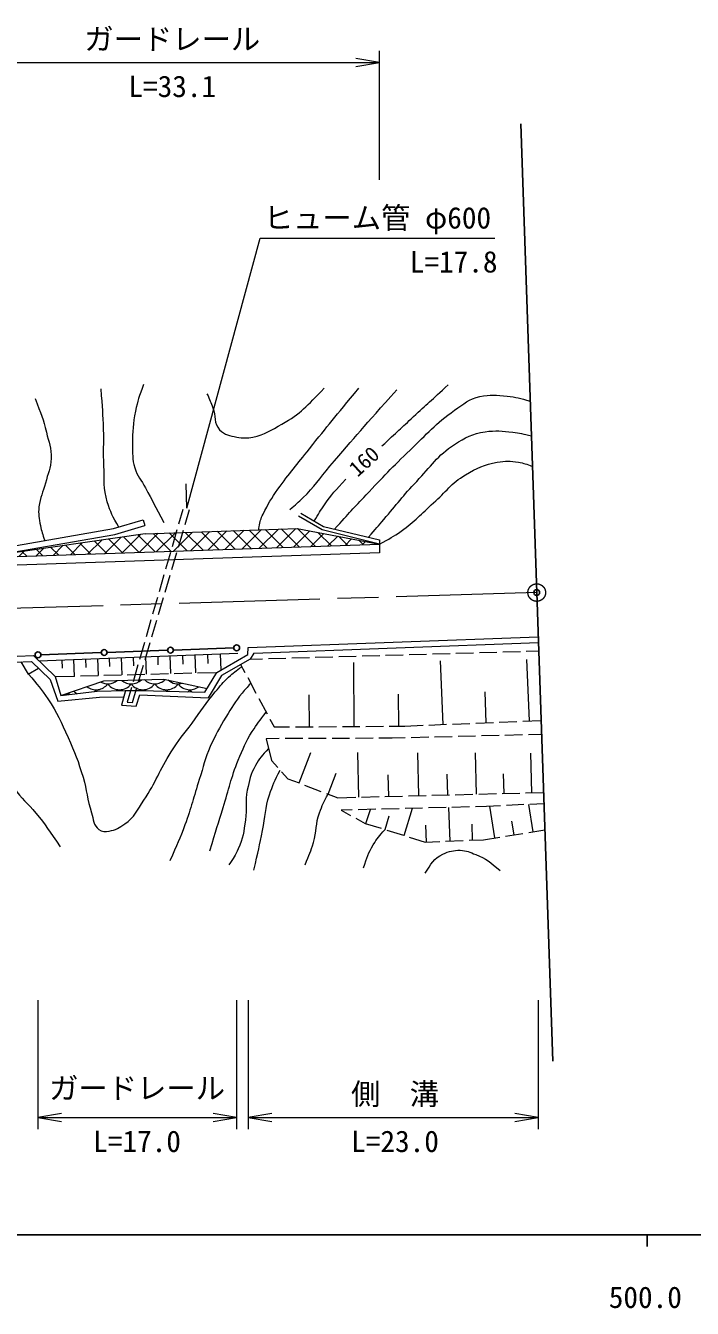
# Model space of a CAD drawing. Units: millimetres, scale not verified. Extents: x 40000 to 680000, y 20000 to 380000.
# Drawn here: x 515000 to 571853, y 198715 to 308144 of the extents above; entities that cross this region are included whole.
import ezdxf
from ezdxf.enums import TextEntityAlignment as Align

# ---------------------------------------------------------------- set-up
doc = ezdxf.new("R2010")
doc.units = ezdxf.units.MM
doc.header["$LTSCALE"] = 1000
doc.header["$PDMODE"] = 32
doc.header["$PDSIZE"] = 500
doc.linetypes.add('CHAIN', pattern=[18.5, 12, -1.5, 3.5, -1.5])
for name, color, linetype, lineweight in [('M-BMK', 2, 'CHAIN', 13), ('M-BMK-OTRS', 5, 'Continuous', 25), ('M-STR-HTXT', 7, 'Continuous', 13), ('M-STR-STRC', 7, 'Continuous', 25), ('M-TTL-BAND', 7, 'Continuous', 25), ('M-WORK', 1, 'Continuous', 13)]:
    doc.layers.add(name, color=color, linetype=linetype, lineweight=lineweight)
doc.layers.add('M-OTRS', color=6, linetype='Continuous')
doc.styles.add('ＭＳ ゴシック', font='')
doc.styles.get('ＭＳ ゴシック').set_extended_font_data('MS Gothic')

# ---------------------------------------------------------------- blocks, each defined once
blk = doc.blocks.new('open_arrow')
at = {"color": 0, "linetype": 'Continuous', "lineweight": -2}
blk.add_lwpolyline([(7.5, 1.25), (0, 0), (7.5, -1.25)], dxfattribs=at)

msp = doc.modelspace()

# ---------------------------------------------------------------- hatches: boundary and pattern name
at = {"layer": 'M-WORK'}
h = msp.add_hatch(dxfattribs=at)
h.set_pattern_fill('USER', color=256, style=0, pattern_type=2)
h.set_pattern_definition([(45, (545172, 263906), (-707.107, 707.107), []), (135, (545172, 263906), (-707.107, -707.107), [])])
h.paths.add_polyline_path([(545172, 263906), (538143, 265256), (525192, 264794), (511932, 262884), (511933, 262763)])

# ---------------------------------------------------------------- linework, layer by layer
at = {"layer": 'M-BMK'}
msp.add_line((558583, 259779), (458629, 256749), dxfattribs=at)
msp.add_circle((558583, 259779), 750, dxfattribs=at)
at = {"layer": 'M-BMK-OTRS'}
for p, q in [((558583, 259779), (557221, 299756)), ((559944, 219802), (558583, 259779))]:
    msp.add_line(p, q, dxfattribs=at)
at = {"layer": 'M-OTRS'}
msp.add_point((558583, 259779), dxfattribs=at)
at = {"layer": 'M-STR-HTXT'}
for p, q in [((545172, 295000), (545172, 306000)), ((510000, 305000), (545172, 305000)), ((528733, 266968), (528679, 269056)), ((516050, 225000), (516050, 214000)), ((532993, 225000), (532993, 214000)), ((533977, 225000), (533977, 214000)), ((558711, 225000), (558711, 214000)), ((516050, 215000), (532993, 215000)), ((533977, 215000), (558711, 215000))]:
    msp.add_line(p, q, dxfattribs=at)
msp.add_lwpolyline([(528733, 266968), (535000, 290000), (555000, 290000)], dxfattribs=at)
at = {"layer": 'M-STR-STRC'}
for p, q in [((527595, 254875), (532743, 255055)), ((516299, 254478), (521447, 254659)), ((521947, 254676), (527095, 254857))]:
    msp.add_line(p, q, dxfattribs=at)
for centre in [(527345, 254866), (532993, 255064), (516050, 254469), (521697, 254668)]:
    msp.add_circle(centre, 250, dxfattribs=at)
at = {"layer": 'M-TTL-BAND'}
for p, q in [((40000, 205000), (579000, 205000)), ((568000, 205000), (568000, 204000))]:
    msp.add_line(p, q, dxfattribs=at)
at = {"layer": 'M-WORK'}
for p, q in [((522495, 265235), (525026, 265980)), ((525026, 265980), (525167, 265501)), ((528405, 266878), (528041, 265613)), ((528597, 265582), (528976, 266866)), ((540288, 265121), (538263, 266305)), ((538453, 266554), (540395, 265429)), ((511368, 263287), (522495, 265235)), ((522609, 264747), (525167, 265501)), ((525192, 264794), (538143, 265256)), ((527902, 265132), (527487, 263691)), ((528030, 263664), (528455, 265102)), ((538143, 265256), (545172, 263906)), ((545172, 263906), (540288, 265121)), ((540395, 265429), (545178, 264280)), ((525192, 264794), (511577, 262833)), ((511577, 262833), (522609, 264747)), ((511933, 262763), (545172, 263906)), ((545178, 264280), (545172, 263906)), ((545172, 263906), (545172, 263160)), ((545172, 263160), (511942, 262041)), ((527348, 263210), (526933, 261769)), ((527464, 261745), (527888, 263184)), ((526794, 261289), (526379, 259847)), ((526897, 259827), (527322, 261266)), ((526240, 259367), (525825, 257926)), ((526330, 257909), (526755, 259348)), ((525686, 257445), (525271, 256004)), ((525764, 255991), (526189, 257430)), ((525132, 255524), (524717, 254082)), ((525197, 254073), (525622, 255512)), ((533959, 254508), (533977, 255094)), ((533977, 255094), (558711, 256017)), ((534463, 254612), (558730, 255517)), ((494425, 253093), (515503, 253907)), ((514278, 254360), (515665, 254414)), ((515503, 253907), (517081, 252376)), ((515665, 254414), (517521, 252614)), ((516124, 253968), (533100, 254611)), ((518079, 254042), (518107, 253318)), ((519093, 254081), (519148, 252632)), ((520107, 254119), (520134, 253395)), ((521121, 254158), (521175, 252709)), ((522134, 254196), (522162, 253472)), ((523148, 254234), (523204, 252762)), ((524179, 254273), (524207, 253537)), ((525209, 254312), (525266, 252816)), ((526257, 254352), (526285, 253604)), ((527304, 254392), (527362, 252871)), ((528369, 254432), (528398, 253672)), ((529434, 254472), (529493, 252926)), ((530516, 254513), (530546, 253740)), ((531316, 252974), (533959, 254508)), ((531581, 254554), (531634, 253158)), ((534137, 254099), (531704, 252714)), ((534463, 254612), (534137, 254099)), ((534137, 254099), (535199, 254129)), ((535699, 254144), (537198, 254186)), ((537698, 254201), (539198, 254243)), ((539697, 254258), (541197, 254300)), ((541697, 254314), (543196, 254357)), ((543696, 254371), (545195, 254414)), ((545695, 254428), (547194, 254471)), ((547694, 254485), (549194, 254528)), ((549693, 254542), (551193, 254585)), ((550614, 248527), (550390, 253944)), ((551693, 254599), (553192, 254642)), ((553692, 254656), (555191, 254699)), ((555691, 254713), (557190, 254756)), ((557690, 254770), (558752, 254800)), ((557955, 248831), (557738, 254075)), ((515229, 252829), (514611, 253873)), ((515215, 252820), (516090, 253338)), ((523669, 252774), (525169, 252813)), ((524578, 253602), (524163, 252160)), ((524631, 252155), (525056, 253594)), ((525668, 252826), (527168, 252865)), ((527668, 252879), (529167, 252918)), ((529667, 252931), (531316, 252974)), ((530286, 251269), (531316, 252974)), ((533333, 253641), (533697, 252961)), ((543027, 248360), (542987, 253813)), ((517081, 252376), (517733, 250505)), ((517521, 252614), (519171, 252657)), ((517521, 252614), (518001, 250989)), ((518001, 250989), (521677, 252241)), ((519670, 252670), (521170, 252709)), ((521670, 252722), (523169, 252761)), ((521677, 252241), (526792, 252401)), ((526792, 252401), (530478, 251586)), ((531704, 252714), (530556, 250812)), ((533932, 252520), (534639, 251197)), ((517733, 250505), (521282, 250860)), ((518001, 250989), (521086, 251357)), ((521086, 251357), (523502, 251428)), ((521282, 250860), (523307, 250896)), ((523502, 251428), (523164, 250167)), ((523502, 251428), (524781, 251428)), ((524024, 251680), (523660, 250415)), ((524110, 250391), (524489, 251676)), ((524425, 250096), (524745, 251056)), ((524745, 251056), (530556, 250812)), ((524781, 251428), (530286, 251269)), ((534875, 250756), (535582, 249433)), ((539210, 248332), (539190, 251059)), ((546822, 248387), (546802, 251098)), ((554285, 248679), (554176, 251301)), ((523164, 250167), (524425, 250096)), ((523660, 250415), (524110, 250391)), ((535817, 248992), (536181, 248311)), ((547330, 248391), (548896, 248456)), ((549395, 248476), (550894, 248539)), ((551394, 248559), (552892, 248621)), ((553392, 248642), (554891, 248704)), ((555390, 248725), (556889, 248787)), ((557389, 248808), (558954, 248873)), ((536626, 247316), (535502, 247312)), ((535502, 247312), (535968, 245447)), ((536181, 248311), (537506, 248320)), ((538626, 247323), (537126, 247318)), ((538006, 248324), (539506, 248335)), ((540626, 247331), (539126, 247325)), ((540006, 248338), (541506, 248349)), ((542626, 247338), (541126, 247333)), ((542006, 248353), (543506, 248363)), ((544626, 247346), (543126, 247340)), ((544006, 248367), (545506, 248378)), ((546251, 247352), (545126, 247348)), ((546005, 248381), (547330, 248391)), ((547375, 247380), (546251, 247352)), ((549374, 247431), (547875, 247393)), ((551374, 247481), (549874, 247443)), ((553373, 247532), (551873, 247494)), ((555372, 247582), (553873, 247544)), ((557372, 247633), (555872, 247595)), ((558995, 247674), (557871, 247646)), ((535968, 245447), (536494, 244860)), ((538310, 243537), (539305, 246148)), ((543412, 242323), (543313, 246132)), ((548531, 242456), (548436, 246112)), ((553446, 242583), (553355, 246093)), ((558164, 242705), (558077, 246075)), ((536827, 244488), (537353, 243902)), ((540802, 242587), (541481, 244367)), ((545971, 242389), (545924, 244218)), ((550988, 242519), (550943, 244274)), ((555805, 242644), (555761, 244329)), ((537353, 243902), (538316, 243534)), ((538784, 243356), (540185, 242822)), ((540652, 242644), (541616, 242277)), ((541616, 242277), (543142, 242316)), ((543642, 242329), (545141, 242368)), ((545641, 242381), (547141, 242420)), ((547640, 242433), (549140, 242471)), ((549640, 242484), (551139, 242523)), ((551639, 242536), (553139, 242575)), ((553638, 242588), (555138, 242626)), ((555638, 242639), (557137, 242678)), ((557637, 242691), (559163, 242731)), ((542855, 241235), (541909, 241211)), ((541909, 241211), (542709, 240772)), ((544854, 241287), (543354, 241248)), ((544022, 240069), (544400, 241277)), ((546853, 241339), (545354, 241300)), ((547266, 239055), (547990, 241372)), ((548853, 241390), (547353, 241352)), ((550852, 241442), (549352, 241403)), ((551206, 238579), (551091, 241454)), ((552851, 241493), (551352, 241455)), ((554297, 241531), (553351, 241506)), ((555498, 241589), (554297, 241531)), ((555019, 238848), (554586, 241547)), ((557496, 241685), (555997, 241613)), ((558285, 239372), (557911, 241705)), ((559196, 241767), (557995, 241709)), ((543147, 240531), (543947, 240092)), ((543947, 240092), (545311, 239666)), ((545644, 239562), (546006, 240720)), ((549194, 238499), (549137, 239936)), ((553118, 238656), (553064, 240022)), ((556652, 239110), (556465, 240277)), ((545788, 239517), (547220, 239069)), ((547697, 238920), (549062, 238494)), ((550810, 238564), (552309, 238624)), ((552808, 238644), (554057, 238693)), ((554057, 238693), (555430, 238914)), ((555924, 238993), (557405, 239231)), ((557899, 239310), (559272, 239531)), ((549062, 238494), (550310, 238544))]:
    msp.add_line(p, q, dxfattribs=at)
for centre, start, end in [((521001, 252739), 232.27782, 323.1301), ((522001, 253239), 241.04698, 309.62), ((523001, 252739), 216.8699, 323.1301), ((524001, 253239), 229.50918, 314.07064), ((525001, 252739), 216.8699, 323.1301), ((526001, 253239), 225.41067, 316.33858), ((527001, 252739), 216.8699, 323.1301), ((528001, 253239), 227.22843, 287.83301), ((529001, 252739), 216.8699, 307.32429), ((518001, 252239), 283.62053, 307.6156), ((520001, 252239), 224.32449, 240.24832), ((520001, 252239), 313.3722, 323.1301), ((522001, 252239), 216.8699, 224.80618), ((522001, 252239), 317.6385, 323.1301), ((524001, 252239), 216.8699, 222.1635), ((524001, 252239), 318.71877, 323.1301), ((526001, 252239), 216.8699, 221.48796), ((526001, 252239), 315.39262, 323.1301), ((528001, 252239), 216.8699, 225.00543), ((528001, 252239), 311.87515, 323.1301), ((530001, 252239), 216.8699, 228.76782)]:
    msp.add_arc(centre, 1250, start, end, dxfattribs=at)
for points, knots in [([(522951, 265369), (522417, 266267), (522235, 266634), (521963, 267517), (521610, 268666), (521727, 269380), (521670, 270581), (521613, 271797), (521683, 272481), (521644, 273698), (521600, 275052), (521561, 275503), (521431, 277161)], [0, 0, 0, 0, 1, 1, 1, 2, 2, 2, 3, 3, 3, 4, 4, 4, 4]), ([(525054, 277534), (524668, 276509), (524550, 276159), (524361, 275243), (524140, 274169), (524114, 273542), (524121, 272446), (524126, 271652), (524073, 271180), (524308, 270421), (524531, 269701), (524860, 269382), (525214, 268716), (525827, 267561), (526019, 267200), (526785, 265759)], [0, 0, 0, 0, 1, 1, 1, 2, 2, 2, 3, 3, 3, 4, 4, 4, 5, 5, 5, 5]), ([(530460, 276742), (530722, 276191), (530792, 276024), (530975, 275552), (531251, 274835), (531012, 274224), (531543, 273669), (531970, 273222), (532391, 273159), (532999, 273047), (533532, 272950), (533853, 272947), (534385, 273047), (535422, 273244), (535930, 273636), (536853, 274149), (538467, 275044), (538972, 275695), (540459, 277203)], [0, 0, 0, 0, 1, 1, 1, 2, 2, 2, 3, 3, 3, 4, 4, 4, 5, 5, 5, 6, 6, 6, 6]), ([(534879, 265139), (534888, 265259), (534897, 265297), (534913, 265397), (534982, 265835), (535050, 266085), (535250, 266480), (535686, 267338), (535954, 267811), (536511, 268594), (537501, 269983), (538136, 270702), (539193, 272040), (540808, 274082), (541347, 274720), (543403, 277208)], [0, 0, 0, 0, 1, 1, 1, 2, 2, 2, 3, 3, 3, 4, 4, 4, 5, 5, 5, 5]), ([(537528, 266878), (538071, 267313), (538224, 267464), (538647, 267864), (539651, 268811), (540040, 269506), (540938, 270554), (543140, 273125), (543858, 273923), (546639, 277081)], [0, 0, 0, 0, 1, 1, 1, 2, 2, 2, 3, 3, 3, 3]), ([(545387, 272286), (546694, 273507), (547024, 273815), (548078, 274790), (549229, 275856), (549594, 276188), (551035, 277508)], [0, 0, 0, 0, 1, 1, 1, 2, 2, 2, 2]), ([(515809, 276335), (516318, 275016), (516495, 274611), (516768, 273458), (516973, 272594), (517206, 272107), (517168, 271220), (517132, 270378), (516896, 269933), (516689, 269116), (516486, 268321), (516215, 267907), (516129, 267091), (516063, 266468), (516140, 266107), (516262, 265493), (516364, 264981), (516426, 264786), (516633, 264209)], [0, 0, 0, 0, 1, 1, 1, 2, 2, 2, 3, 3, 3, 4, 4, 4, 5, 5, 5, 6, 6, 6, 6]), ([(541347, 265200), (542629, 266615), (542968, 266981), (544029, 268103), (545469, 269628), (546265, 270495), (547785, 271940), (549227, 273310), (549947, 274201), (551581, 275336), (552367, 275882), (552802, 276304), (553739, 276495), (554626, 276676), (555157, 276639), (556057, 276535), (556840, 276445), (557150, 276363), (558027, 276097)], [0, 0, 0, 0, 1, 1, 1, 2, 2, 2, 3, 3, 3, 4, 4, 4, 5, 5, 5, 6, 6, 6, 6]), ([(544248, 264504), (544879, 265245), (545039, 265432), (545547, 266025), (546634, 267295), (547196, 268048), (548344, 269262), (549558, 270545), (550100, 271457), (551581, 272419), (552502, 273018), (553091, 273346), (554179, 273498), (555091, 273626), (555623, 273579), (556536, 273458), (557165, 273375), (557403, 273329), (558128, 273141)], [0, 0, 0, 0, 1, 1, 1, 2, 2, 2, 3, 3, 3, 4, 4, 4, 5, 5, 5, 6, 6, 6, 6]), ([(545172, 263906), (546057, 264376), (546327, 264550), (547026, 265026), (548205, 265830), (548710, 266483), (549783, 267424), (550847, 268357), (551277, 269110), (552500, 269822), (553488, 270396), (554090, 270723), (555218, 270901), (555912, 271010), (556326, 271031), (557016, 270901), (557497, 270809), (557697, 270749), (558216, 270537)], [0, 0, 0, 0, 1, 1, 1, 2, 2, 2, 3, 3, 3, 4, 4, 4, 5, 5, 5, 6, 6, 6, 6]), ([(539614, 265881), (539993, 266551), (540122, 266747), (540485, 267277), (541111, 268193), (541406, 268477), (542297, 269462)], [0, 0, 0, 0, 1, 1, 1, 2, 2, 2, 2]), ([(515229, 252829), (516052, 251895), (516301, 251577), (516892, 250705), (517704, 249509), (518016, 248746), (518611, 247428), (519194, 246137), (519491, 245392), (519890, 244032), (520232, 242862), (520241, 242157), (520609, 240995), (520794, 240408), (520764, 239935), (521248, 239556), (521521, 239343), (521784, 239386), (522127, 239436), (522687, 239518), (522977, 239720), (523446, 240036), (524294, 240606), (524510, 241229), (525084, 242074), (526123, 243599), (526421, 244627), (527402, 246190), (528034, 247196), (528493, 247689), (529196, 248647), (529963, 249691), (530350, 250310), (531173, 251311), (531594, 251821), (531822, 252119), (532310, 252566), (532723, 252943), (532891, 253070), (533433, 253454)], [0, 0, 0, 0, 1, 1, 1, 2, 2, 2, 3, 3, 3, 4, 4, 4, 5, 5, 5, 6, 6, 6, 7, 7, 7, 8, 8, 8, 9, 9, 9, 10, 10, 10, 11, 11, 11, 12, 12, 12, 13, 13, 13, 13]), ([(534196, 252025), (533835, 251657), (533735, 251535), (533459, 251204), (532841, 250466), (532584, 249981), (532079, 249162), (531498, 248218), (531196, 247670), (530747, 246657), (530276, 245594), (530165, 244939), (529806, 243833), (529316, 242325), (529140, 241446), (528580, 239962), (528121, 238743), (527941, 238326), (527284, 236889)], [0, 0, 0, 0, 1, 1, 1, 2, 2, 2, 3, 3, 3, 4, 4, 4, 5, 5, 5, 6, 6, 6, 6]), ([(512188, 251030), (512457, 249735), (512526, 249385), (512708, 248325), (512932, 247020), (512792, 246232), (513187, 244968), (513427, 244202), (513588, 243764), (514026, 243090), (514624, 242172), (515177, 241825), (515865, 240972), (516735, 239893), (516997, 239487), (517943, 238095)], [0, 0, 0, 0, 1, 1, 1, 2, 2, 2, 3, 3, 3, 4, 4, 4, 5, 5, 5, 5]), ([(530712, 237759), (531259, 239557), (531398, 240012), (531848, 241454), (532340, 243027), (532507, 243949), (533127, 245476), (533528, 246464), (533762, 247023), (534326, 247927), (534745, 248598), (534920, 248841), (535507, 249573)], [0, 0, 0, 0, 1, 1, 1, 2, 2, 2, 3, 3, 3, 4, 4, 4, 4]), ([(535714, 246463), (535154, 245885), (534945, 245643), (534592, 245023), (534164, 244271), (534070, 243767), (533900, 242919), (533704, 241948), (533883, 241368), (533740, 240388), (533596, 239401), (533549, 238814), (533127, 237910), (532867, 237352), (532740, 237124), (532328, 236552)], [0, 0, 0, 0, 1, 1, 1, 2, 2, 2, 3, 3, 3, 4, 4, 4, 5, 5, 5, 5]), ([(534459, 236099), (534834, 237731), (534933, 238156), (535205, 239482), (535448, 240666), (535404, 241375), (535791, 242519), (536078, 243368), (536223, 243695), (536706, 244624)], [0, 0, 0, 0, 1, 1, 1, 2, 2, 2, 3, 3, 3, 3]), ([(538822, 236565), (539200, 237417), (539309, 237693), (539541, 238443), (539842, 239417), (539707, 240044), (540060, 241001), (540297, 241642), (540412, 241894), (540802, 242587)], [0, 0, 0, 0, 1, 1, 1, 2, 2, 2, 3, 3, 3, 3]), ([(543817, 236285), (544116, 237203), (544204, 237546), (544643, 238257), (544980, 238804), (545145, 239012), (545644, 239562)], [0, 0, 0, 0, 1, 1, 1, 2, 2, 2, 2]), ([(549065, 235832), (549555, 236610), (549790, 237107), (550583, 237471), (551121, 237717), (551471, 237800), (552062, 237790), (552596, 237782), (552881, 237619), (553381, 237431), (554288, 237090), (554599, 236764), (555459, 236072)], [0, 0, 0, 0, 1, 1, 1, 2, 2, 2, 3, 3, 3, 4, 4, 4, 4])]:
    msp.add_open_spline(points, degree=3, knots=knots, dxfattribs=at)

# ---------------------------------------------------------------- block references
at = {"layer": 'M-STR-HTXT', "xscale": 267, "yscale": 267, "rotation": 180}
for p in [(545172, 305000), (532993, 215000), (558711, 215000)]:
    msp.add_blockref('open_arrow', p, dxfattribs=at)
at = {"layer": 'M-STR-HTXT', "xscale": 267, "yscale": 267}
for p in [(516050, 215000), (533977, 215000)]:
    msp.add_blockref('open_arrow', p, dxfattribs=at)

# ---------------------------------------------------------------- texts
at = {"layer": 'M-STR-HTXT', "style": 'ＭＳ ゴシック'}
for s, p in [('ガードレール', (527500, 307000)), ('ヒューム管 φ600', (545000, 291750)), ('L=17.8', (551500, 288000)), ('ガードレール', (524500, 217500)), ('側\u3000溝', (546500, 217000))]:
    msp.add_text(s, height=1833, dxfattribs=at).set_placement(p, align=Align.MIDDLE_CENTER)
for s, p in [('L=33.1', (527500, 301500)), ('L=17.0', (524500, 211500)), ('L=23.0', (546500, 211500))]:
    msp.add_text(s, height=1833, dxfattribs=at).set_placement(p, align=Align.BOTTOM_CENTER)
at = {"layer": 'M-TTL-BAND', "style": 'ＭＳ ゴシック'}
msp.add_text('500.0', height=1833, dxfattribs=at).set_placement((567844, 198195), align=Align.BOTTOM_CENTER)
at = {"layer": 'M-WORK', "style": 'ＭＳ ゴシック'}
msp.add_text('160', height=1320, rotation=42.421, dxfattribs=at).set_placement((543858, 270979), align=Align.MIDDLE_CENTER)

doc.saveas('drawing.dxf')
